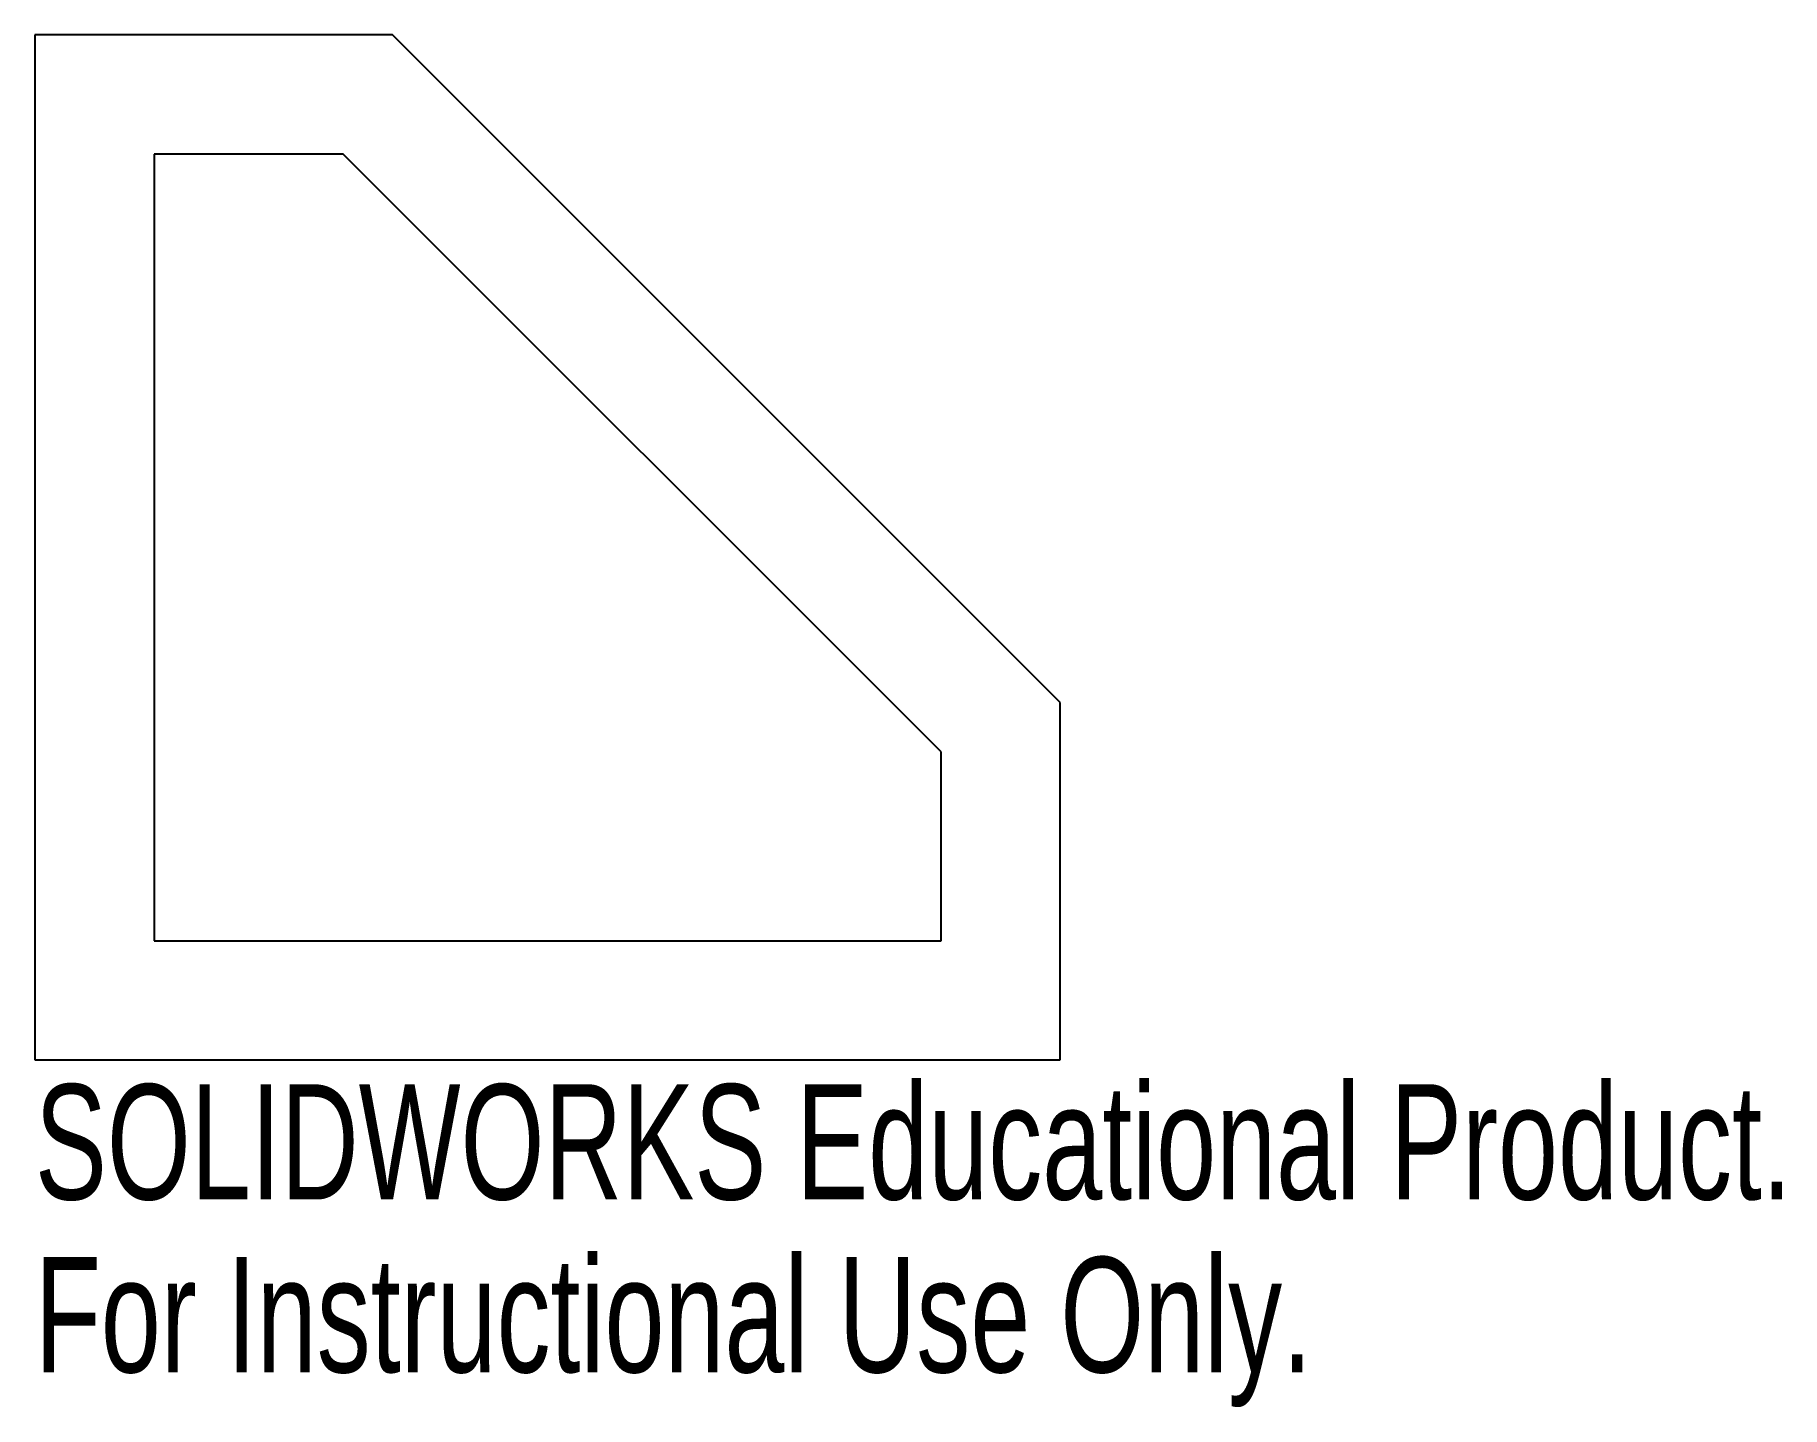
# Model space of a CAD drawing. Header units: millimetres. Extents: x 0 to 73.3, y -14.6 to 43.
import ezdxf

# ---------------------------------------------------------------- set-up
doc = ezdxf.new("R2010")
doc.units = ezdxf.units.MM
doc.styles.add('SLDTEXTSTYLE0', font='TXT', dxfattribs={"width": 0.7})

msp = doc.modelspace()

# ---------------------------------------------------------------- linework, layer by layer
at = {"color": 7, "linetype": 'Continuous', "lineweight": 25}
for p, q in [((0, 43), (0, 0)), ((15, 43), (0, 43)), ((43, 15), (15, 43)), ((12.929, 38), (5, 38)), ((5, 38), (5, 5)), ((38, 12.929), (12.929, 38)), ((43, 0), (43, 15)), ((38, 5), (38, 12.929)), ((5, 5), (38, 5)), ((0, 0), (43, 0))]:
    msp.add_line(p, q, dxfattribs=at)

# ---------------------------------------------------------------- texts
at = {"color": 7, "linetype": 'Continuous', "char_height": 4.83362, "attachment_point": 1, "style": 'SLDTEXTSTYLE0'}
for s, insert in [('SOLIDWORKS Educational Product.', (0, -1.02)), ('For Instructional Use Only.', (0, -8.27))]:
    msp.add_mtext(s, dxfattribs=dict(at, insert=insert))

doc.saveas('drawing.dxf')
